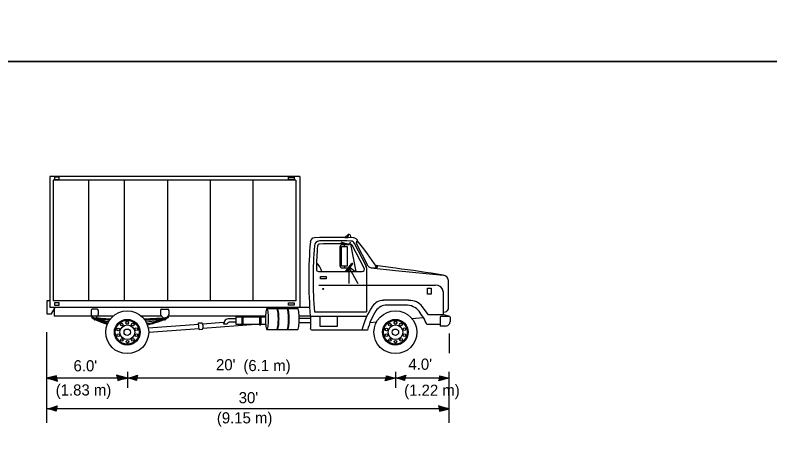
# Model space of a CAD drawing. Extents: x 2145173 to 2147094, y 2149363 to 2149822.
# Drawn here: x 2146608.5 to 2146670.4, y 2149624.7 to 2149659.2 of the extents above; entities that cross this region are included whole.
import ezdxf

# ---------------------------------------------------------------- set-up
doc = ezdxf.new("R2010")
doc.units = 0
for name, color, linetype in [('Design_EX_Roadway Dimensions', 7, 'Continuous'), ('Sheets_General Details', 7, 'Continuous'), ('Topo_Building', 7, 'Continuous')]:
    doc.layers.add(name, color=color, linetype=linetype)

msp = doc.modelspace()

# ---------------------------------------------------------------- linework, layer by layer
at = {"layer": 'Design_EX_Roadway Dimensions'}
for p, q in [((2146611.15, 2149625.719), (2146611.15, 2149633.144)), ((2146617.744, 2149629.882), (2146617.744, 2149628.593)), ((2146639.725, 2149629.882), (2146639.725, 2149628.593)), ((2146644.121, 2149625.719), (2146644.121, 2149629.882)), ((2146617.744, 2149629.384), (2146611.15, 2149629.384)), ((2146639.725, 2149629.384), (2146617.744, 2149629.384)), ((2146644.121, 2149629.384), (2146639.725, 2149629.384)), ((2146644.121, 2149626.866), (2146611.15, 2149626.866))]:
    msp.add_line(p, q, dxfattribs=at)
for points in [[(2146611.956, 2149629.364), (2146611.929, 2149629.58), (2146611.589, 2149629.485), (2146611.15, 2149629.384), (2146611.618, 2149629.269), (2146612.029, 2149629.14), (2146611.956, 2149629.364), (2146611.921, 2149629.507), (2146611.445, 2149629.383), (2146611.965, 2149629.219), (2146611.888, 2149629.404), (2146611.67, 2149629.377), (2146611.879, 2149629.32)], [(2146616.937, 2149629.405), (2146616.963, 2149629.189), (2146617.304, 2149629.284), (2146617.744, 2149629.384), (2146617.276, 2149629.5), (2146616.865, 2149629.628), (2146616.937, 2149629.405), (2146616.972, 2149629.262), (2146617.449, 2149629.385), (2146616.928, 2149629.549), (2146617.006, 2149629.365), (2146617.224, 2149629.391), (2146617.014, 2149629.448)], [(2146618.52, 2149629.404), (2146618.494, 2149629.198), (2146618.165, 2149629.287), (2146617.744, 2149629.384), (2146618.194, 2149629.495), (2146618.588, 2149629.619), (2146618.52, 2149629.404), (2146618.485, 2149629.268), (2146618.029, 2149629.387), (2146618.528, 2149629.542), (2146618.454, 2149629.366), (2146618.245, 2149629.39), (2146618.445, 2149629.445)], [(2146638.953, 2149629.366), (2146638.979, 2149629.573), (2146639.303, 2149629.482), (2146639.725, 2149629.384), (2146639.277, 2149629.272), (2146638.881, 2149629.152), (2146638.953, 2149629.366), (2146638.986, 2149629.5), (2146639.442, 2149629.382), (2146638.943, 2149629.226), (2146639.017, 2149629.404), (2146639.227, 2149629.377), (2146639.028, 2149629.322)], [(2146640.5, 2149629.404), (2146640.475, 2149629.198), (2146640.146, 2149629.287), (2146639.725, 2149629.384), (2146640.172, 2149629.495), (2146640.568, 2149629.619), (2146640.5, 2149629.404), (2146640.467, 2149629.268), (2146640.008, 2149629.387), (2146640.507, 2149629.542), (2146640.432, 2149629.366), (2146640.224, 2149629.39), (2146640.425, 2149629.445)], [(2146643.348, 2149629.366), (2146643.374, 2149629.573), (2146643.698, 2149629.482), (2146644.121, 2149629.384), (2146643.672, 2149629.272), (2146643.277, 2149629.152), (2146643.348, 2149629.366), (2146643.382, 2149629.5), (2146643.837, 2149629.382), (2146643.338, 2149629.226), (2146643.413, 2149629.404), (2146643.622, 2149629.377), (2146643.423, 2149629.322)], [(2146611.924, 2149626.885), (2146611.9, 2149626.679), (2146611.571, 2149626.767), (2146611.15, 2149626.866), (2146611.6, 2149626.977), (2146611.994, 2149627.1), (2146611.924, 2149626.885), (2146611.89, 2149626.75), (2146611.434, 2149626.867), (2146611.931, 2149627.024), (2146611.858, 2149626.846), (2146611.651, 2149626.871), (2146611.849, 2149626.926)], [(2146643.314, 2149626.886), (2146643.34, 2149626.67), (2146643.681, 2149626.764), (2146644.121, 2149626.866), (2146643.653, 2149626.981), (2146643.242, 2149627.11), (2146643.314, 2149626.886), (2146643.349, 2149626.743), (2146643.826, 2149626.867), (2146643.305, 2149627.031), (2146643.382, 2149626.845), (2146643.601, 2149626.871), (2146643.39, 2149626.929)]]:
    msp.add_lwpolyline(points, dxfattribs=at)
at = {"layer": 'Sheets_General Details'}
for points in [[(2146575.803, 2149781.285), (2146770.424, 2149781.285), (2146770.424, 2149655.354), (2146575.803, 2149655.354)], [(2146575.803, 2149655.354), (2146770.424, 2149655.354), (2146770.424, 2149529.422), (2146575.803, 2149529.422)]]:
    msp.add_lwpolyline(points, close=True, dxfattribs=at)
at = {"layer": 'Topo_Building'}
for p, q in [((2146631.872, 2149645.919), (2146611.391, 2149645.919)), ((2146611.391, 2149645.919), (2146611.391, 2149635.174)), ((2146631.556, 2149645.61), (2146611.655, 2149645.61)), ((2146611.655, 2149645.61), (2146611.655, 2149635.708)), ((2146612.155, 2149645.862), (2146611.775, 2149645.862)), ((2146611.775, 2149645.862), (2146611.775, 2149645.664)), ((2146611.775, 2149645.664), (2146612.155, 2149645.664)), ((2146612.155, 2149645.664), (2146612.155, 2149645.862)), ((2146614.588, 2149635.708), (2146614.588, 2149645.61)), ((2146617.658, 2149645.919), (2146617.409, 2149645.919)), ((2146617.658, 2149645.61), (2146617.409, 2149645.61)), ((2146617.52, 2149635.708), (2146617.52, 2149645.61)), ((2146621.073, 2149635.708), (2146621.073, 2149645.61)), ((2146624.571, 2149635.708), (2146624.571, 2149645.61)), ((2146628.064, 2149635.708), (2146628.064, 2149645.61)), ((2146630.962, 2149645.664), (2146630.962, 2149645.862)), ((2146630.962, 2149645.862), (2146631.41, 2149645.862)), ((2146631.41, 2149645.664), (2146630.962, 2149645.664)), ((2146631.41, 2149645.862), (2146631.41, 2149645.664)), ((2146631.556, 2149645.61), (2146631.556, 2149635.708)), ((2146631.872, 2149645.919), (2146631.872, 2149635.174)), ((2146635.84, 2149641.153), (2146635.577, 2149640.922)), ((2146635.84, 2149641.153), (2146635.83, 2149640.915)), ((2146636.523, 2149640.511), (2146636.592, 2149640.669)), ((2146636.603, 2149640.688), (2146636.592, 2149640.669)), ((2146635.165, 2149640.137), (2146635.165, 2149638.597)), ((2146635.918, 2149640.313), (2146635.268, 2149640.526)), ((2146635.918, 2149640.313), (2146635.342, 2149640.313)), ((2146635.536, 2149640.174), (2146635.536, 2149640.313)), ((2146636.02, 2149640.526), (2146635.918, 2149640.313)), ((2146636.034, 2149640.374), (2146636.472, 2149638.135)), ((2146637.159, 2149638.394), (2146636.184, 2149640.28)), ((2146637.31, 2149638.597), (2146636.377, 2149640.428)), ((2146637.481, 2149638.578), (2146636.534, 2149640.424)), ((2146635.627, 2149638.135), (2146636.144, 2149638.78)), ((2146635.742, 2149638.135), (2146636.212, 2149638.726)), ((2146633.417, 2149638.135), (2146636.999, 2149638.135)), ((2146635.342, 2149638.419), (2146635.918, 2149638.419)), ((2146635.536, 2149638.558), (2146635.536, 2149638.419)), ((2146635.885, 2149638.135), (2146635.796, 2149638.203)), ((2146635.918, 2149637.147), (2146635.918, 2149638.419)), ((2146635.918, 2149638.419), (2146636.63, 2149637.147)), ((2146636.389, 2149638.135), (2146635.99, 2149638.444)), ((2146637.345, 2149638.439), (2146637.345, 2149634.818)), ((2146637.741, 2149638.434), (2146639.725, 2149638.204)), ((2146639.725, 2149638.204), (2146643.635, 2149637.832)), ((2146633.582, 2149637.716), (2146634.032, 2149637.716)), ((2146633.582, 2149637.518), (2146633.582, 2149637.716)), ((2146634.032, 2149637.518), (2146633.582, 2149637.518)), ((2146634.032, 2149637.716), (2146634.032, 2149637.518)), ((2146633.44, 2149637.017), (2146639.725, 2149637.017)), ((2146639.725, 2149637.017), (2146642.978, 2149637.017)), ((2146644.037, 2149637.436), (2146644.037, 2149635.012)), ((2146642.351, 2149636.754), (2146642.649, 2149636.754)), ((2146642.351, 2149636.268), (2146642.351, 2149636.754)), ((2146642.649, 2149636.268), (2146642.351, 2149636.268)), ((2146642.649, 2149636.754), (2146642.649, 2149636.268)), ((2146643.635, 2149636.483), (2146643.635, 2149634.782)), ((2146611.15, 2149635.708), (2146611.15, 2149634.659)), ((2146611.391, 2149635.708), (2146611.15, 2149635.708)), ((2146631.556, 2149635.708), (2146611.655, 2149635.708)), ((2146617.658, 2149635.708), (2146617.409, 2149635.708)), ((2146639.725, 2149635.762), (2146638.745, 2149635.762)), ((2146640.804, 2149635.762), (2146639.725, 2149635.762)), ((2146631.872, 2149635.174), (2146611.391, 2149635.174)), ((2146611.54, 2149634.659), (2146611.83, 2149635.174)), ((2146611.738, 2149635.012), (2146611.738, 2149634.467)), ((2146611.775, 2149635.55), (2146611.775, 2149635.356)), ((2146612.155, 2149635.55), (2146611.775, 2149635.55)), ((2146611.775, 2149635.356), (2146612.155, 2149635.356)), ((2146612.155, 2149635.356), (2146612.155, 2149635.55)), ((2146615.278, 2149635.031), (2146614.851, 2149635.031)), ((2146617.658, 2149635.174), (2146617.409, 2149635.174)), ((2146620.56, 2149635.031), (2146621.069, 2149635.031)), ((2146629.197, 2149635.081), (2146631.707, 2149635.081)), ((2146630.962, 2149635.55), (2146631.41, 2149635.55)), ((2146630.962, 2149635.356), (2146630.962, 2149635.55)), ((2146631.41, 2149635.356), (2146630.962, 2149635.356)), ((2146631.41, 2149635.55), (2146631.41, 2149635.356)), ((2146632.691, 2149635.174), (2146631.872, 2149635.174)), ((2146639.725, 2149635.373), (2146639.023, 2149635.373)), ((2146640.539, 2149635.373), (2146639.725, 2149635.373)), ((2146642.441, 2149634.583), (2146641.921, 2149635.261)), ((2146611.15, 2149634.659), (2146611.54, 2149634.659)), ((2146616.577, 2149634.467), (2146611.738, 2149634.467)), ((2146614.778, 2149634.94), (2146614.778, 2149634.588)), ((2146615.355, 2149634.94), (2146615.355, 2149634.588)), ((2146620.557, 2149634.467), (2146618.893, 2149634.467)), ((2146620.473, 2149634.94), (2146620.473, 2149634.588)), ((2146629.076, 2149634.467), (2146621.073, 2149634.467)), ((2146621.159, 2149634.94), (2146621.159, 2149634.588)), ((2146626.635, 2149634.41), (2146627.128, 2149634.41)), ((2146626.635, 2149634.41), (2146626.635, 2149633.808)), ((2146627.128, 2149634.467), (2146627.128, 2149633.746)), ((2146627.216, 2149634.467), (2146627.216, 2149633.746)), ((2146627.216, 2149634.41), (2146628.589, 2149634.41)), ((2146628.589, 2149634.467), (2146628.589, 2149633.746)), ((2146628.677, 2149634.467), (2146628.677, 2149633.746)), ((2146628.677, 2149634.41), (2146629.072, 2149634.41)), ((2146632.746, 2149634.467), (2146631.827, 2149634.467)), ((2146632.746, 2149634.467), (2146637.36, 2149634.467)), ((2146632.746, 2149634.467), (2146632.746, 2149633.498)), ((2146633.074, 2149634.818), (2146637.345, 2149634.818)), ((2146633.53, 2149634.467), (2146633.53, 2149633.639)), ((2146634.985, 2149633.639), (2146634.985, 2149634.467)), ((2146643.635, 2149634.583), (2146642.441, 2149634.583)), ((2146643.503, 2149634.467), (2146644.09, 2149634.467)), ((2146643.635, 2149634.746), (2146643.635, 2149634.616)), ((2146644.09, 2149634.467), (2146643.677, 2149634.573)), ((2146619.456, 2149633.51), (2146623.595, 2149633.816)), ((2146623.587, 2149633.905), (2146623.839, 2149633.924)), ((2146623.627, 2149633.372), (2146623.587, 2149633.905)), ((2146623.909, 2149633.841), (2146625.666, 2149633.971)), ((2146623.944, 2149633.487), (2146628.287, 2149633.808)), ((2146625.938, 2149633.811), (2146625.638, 2149633.811)), ((2146626.635, 2149634.256), (2146626.086, 2149634.256)), ((2146626.635, 2149633.962), (2146626.086, 2149633.962)), ((2146626.635, 2149633.808), (2146627.128, 2149633.808)), ((2146627.216, 2149633.808), (2146628.589, 2149633.808)), ((2146628.677, 2149633.808), (2146629.082, 2149633.808)), ((2146631.823, 2149633.949), (2146632.746, 2149633.949)), ((2146631.831, 2149634.306), (2146632.746, 2149634.306)), ((2146637.639, 2149633.949), (2146638.179, 2149633.999)), ((2146641.071, 2149634.265), (2146642.005, 2149634.352)), ((2146643.396, 2149633.786), (2146642.307, 2149633.786)), ((2146643.396, 2149634.377), (2146643.396, 2149633.65)), ((2146644.201, 2149634.377), (2146644.201, 2149634.006)), ((2146619.494, 2149633.153), (2146623.62, 2149633.462)), ((2146623.627, 2149633.372), (2146623.897, 2149633.394)), ((2146623.966, 2149633.645), (2146623.966, 2149633.667)), ((2146627.128, 2149633.746), (2146627.216, 2149633.746)), ((2146628.589, 2149633.746), (2146628.677, 2149633.746)), ((2146629.197, 2149633.364), (2146631.707, 2149633.364)), ((2146637.429, 2149633.321), (2146632.924, 2149633.321)), ((2146633.53, 2149633.639), (2146634.985, 2149633.639)), ((2146643.76, 2149633.65), (2146643.396, 2149633.65)), ((2146644.121, 2149633.028), (2146644.121, 2149631.427))]:
    msp.add_line(p, q, dxfattribs=at)
for points in [[(2146635.83, 2149640.915), (2146635.84, 2149641.153), (2146635.577, 2149640.922), (2146635.577, 2149640.922)], [(2146635.305, 2149640.174), (2146635.771, 2149640.174), (2146635.771, 2149638.558), (2146635.305, 2149638.558)]]:
    msp.add_lwpolyline(points, close=True, dxfattribs=at)
for centre, radius in [((2146617.736, 2149633.144), 1.758), ((2146639.716, 2149633.144), 1.758), ((2146617.736, 2149633.144), 1.055), ((2146617.736, 2149633.144), 0.976), ((2146617.281, 2149633.769), 0.11), ((2146617.737, 2149633.922), 0.11), ((2146618.195, 2149633.777), 0.11), ((2146639.716, 2149633.144), 1.055), ((2146639.716, 2149633.144), 0.976), ((2146639.262, 2149633.769), 0.11), ((2146639.718, 2149633.922), 0.11), ((2146640.176, 2149633.777), 0.11), ((2146617.002, 2149633.378), 0.11), ((2146617.744, 2149633.144), 0.604), ((2146617.736, 2149633.144), 0.264), ((2146618.481, 2149633.391), 0.11), ((2146638.983, 2149633.378), 0.11), ((2146639.725, 2149633.144), 0.604), ((2146639.716, 2149633.144), 0.264), ((2146640.462, 2149633.391), 0.11), ((2146617.006, 2149632.898), 0.11), ((2146617.292, 2149632.511), 0.11), ((2146618.206, 2149632.519), 0.11), ((2146618.485, 2149632.91), 0.11), ((2146638.987, 2149632.898), 0.11), ((2146639.273, 2149632.511), 0.11), ((2146640.187, 2149632.519), 0.11), ((2146640.466, 2149632.91), 0.11), ((2146617.75, 2149632.367), 0.11), ((2146639.731, 2149632.367), 0.11)]:
    msp.add_circle(centre, radius, dxfattribs=at)
for centre, major_axis, ratio, start_param, end_param in [((2146633.105, 2149640.539), (-0.361, 0), 0.986699, 4.757854, 6.199175), ((2146633.509, 2149640.206), (-0.433, 0), 0.986699, 4.751823, 6.208259), ((2146634.678, 2149606.433), (-34.962, 0), 0.986699, 4.667357, 4.757854), ((2146634.637, 2149601.671), (-39.503, 0), 0.986699, 4.676188, 4.7414), ((2146635.895, 2149640.997), (-0.169, 0), 0.986699, 2.562204, 5.053404), ((2146636.054, 2149640.268), (-0.361, 0), 0.986699, 3.607098, 4.676188), ((2146636.252, 2149640.539), (-0.361, 0), 0.986699, 3.941324, 4.712389), ((2146619.043, 2149624.38), (-24.116, 0), 0.986699, 3.896698, 3.902805), ((2146619.885, 2149627.31), (-21.505, 0), 0.986699, 3.694834, 3.822629), ((2146669.628, 2149637.504), (-37.013, 0), 0.986699, 6.199175, 6.366384), ((2146669.986, 2149637.504), (-37.013, 0), 0.986699, 6.208259, 6.356855), ((2146670.242, 2149637.504), (-37.013, 0), 0.986699, 6.208781, 6.260937), ((2146633.511, 2149640.206), (-0.18, 0), 0.986699, 4.751233, 6.208781), ((2146634.643, 2149600.685), (-40.249, 0), 0.986699, 4.67793, 4.7407), ((2146635.344, 2149640.135), (-0.18, 0), 0.986699, 4.712388, 6.283186), ((2146636.024, 2149640.198), (-0.18, 0), 0.986699, 3.612981, 4.67793), ((2146636.608, 2149640.478), (-0.0902, 0), 0.986699, 5.885282, 6.919731), ((2146632.193, 2149637.729), (-1.552, 0), 0.986699, 3.409966, 3.959744), ((2146636.177, 2149638.752), (-0.0444, 0), 0.986699, 2.474668, 5.616261), ((2146633.418, 2149638.313), (-0.18, 0), 0.986699, 6.260937, 7.853982), ((2146635.344, 2149638.597), (-0.18, 0), 0.986699, 6.283185, 7.853982), ((2146636.998, 2149638.313), (-0.18, 0), 0.986699, 1.570796, 3.612981), ((2146636.986, 2149638.437), (-0.361, 0), 0.986699, 3.141593, 3.607098), ((2146637.771, 2149638.79), (-0.361, 0), 0.986699, 0.636546, 1.490846), ((2146637.932, 2149640.281), (-1.88, 0), 0.986699, 1.468726, 1.481502), ((2146637.932, 2149640.281), (-1.881, 0), 0.986699, 1.481501, 1.583763), ((2146637.944, 2149639.408), (-0.996, 0), 0.986699, 1.583763, 1.724357), ((2146637.81, 2149637.678), (-0.996, 0), 0.986699, 4.380236, 4.440684), ((2146627.321, 2149559.223), (-81.187, 0), 0.986699, 4.559006, 4.579507), ((2146638.03, 2149638.858), (-0.432, 0), 0.986699, 1.724358, 2.020531), ((2146637.994, 2149638.204), (-0.432, 0), 0.986699, 4.084063, 4.380236), ((2146638.181, 2149638.561), (-0.095, 0), 0.986699, 1.967205, 2.62086), ((2146638.225, 2149638.518), (-0.0386, 0), 0.986699, 3.052298, 4.084062), ((2146624.638, 2149559.223), (-98.748, 0), 0.811227, 4.518777, 4.559006), ((2146643.531, 2149637.434), (-0.504, 0), 0.811227, 3.141593, 4.487699), ((2146642.979, 2149636.483), (-0.658, 0), 0.811227, 3.141593, 4.712389), ((2146638.746, 2149634.694), (-1.082, 0), 0.986699, 4.712389, 5.694552), ((2146640.804, 2149634.694), (-1.316, 0), 0.811227, 3.700192, 4.712389), ((2146614.853, 2149634.94), (0, -0.089), 0.85058, 3.141593, 4.712389), ((2146615.279, 2149634.94), (0, -0.089), 0.85058, 1.570796, 3.141593), ((2146620.562, 2149634.94), (-0.0902, 0), 0.986699, 4.712389, 6.283185), ((2146621.069, 2149634.94), (-0.0902, 0), 0.986699, 3.141593, 4.712389), ((2146630.34, 2149634.654), (-1.246, 0), 0.986699, 5.947676, 6.139744), ((2146629.196, 2149635.048), (-0.0342, 0), 0.986699, 4.712389, 5.947676), ((2146629.196, 2149635.048), (-0.0342, 0), 0.986699, 3.477102, 4.712389), ((2146628.051, 2149634.654), (-1.246, 0), 0.986699, 3.285034, 3.477102), ((2146629.997, 2149635.048), (-0.0342, 0), 0.986699, 3.477102, 4.712389), ((2146628.852, 2149634.654), (-1.246, 0), 0.986699, 3.285034, 3.477102), ((2146630.051, 2149635.048), (-0.0342, 0), 0.986699, 3.477102, 4.712389), ((2146628.907, 2149634.654), (-1.246, 0), 0.986699, 3.285034, 3.477102), ((2146630.834, 2149635.048), (-0.0342, 0), 0.986699, 3.477102, 4.712389), ((2146629.689, 2149634.654), (-1.246, 0), 0.986699, 3.285034, 3.477102), ((2146630.888, 2149635.048), (-0.0342, 0), 0.986699, 3.477102, 4.712389), ((2146629.743, 2149634.654), (-1.246, 0), 0.986699, 3.285034, 3.477102), ((2146631.706, 2149635.048), (-0.0342, 0), 0.986699, 3.477102, 4.712389), ((2146630.561, 2149634.654), (-1.246, 0), 0.986699, 3.285034, 3.477102), ((2146643.03, 2149631.872), (-6.233, 0), 0.986699, 5.694552, 6.04536), ((2146639.022, 2149634.307), (-1.082, 0), 0.986699, 4.712389, 5.695183), ((2146640.539, 2149634.307), (-1.316, 0), 0.811227, 3.700192, 4.712389), ((2146643.816, 2149635.013), (-0.219, 0), 0.811227, 2.045822, 3.141593), ((2146614.853, 2149634.588), (0, -0.089), 0.85058, 4.712389, 5.567498), ((2146614.193, 2149633.696), (0, -1.092), 0.85058, 2.219283, 2.425905), ((2146615.938, 2149633.696), (0, -1.092), 0.85058, 3.85728, 4.090146), ((2146615.279, 2149634.588), (0, -0.089), 0.85058, 0.715687, 1.570796), ((2146620.562, 2149634.588), (-0.0902, 0), 0.986699, 0, 0.855109), ((2146619.776, 2149633.696), (-1.107, 0), 0.986699, 3.763836, 3.996701), ((2146621.855, 2149633.696), (-1.107, 0), 0.986699, 5.428076, 5.634699), ((2146621.069, 2149634.588), (-0.0902, 0), 0.986699, 2.286484, 3.141593), ((2146635.098, 2149634.222), (-6.028, 0), 0.986699, 6.22343, 6.283186), ((2146632.149, 2149634.396), (-3.074, 0), 0.986699, 6.139743, 6.223431), ((2146626.242, 2149634.396), (-3.074, 0), 0.986699, 3.201347, 3.285035), ((2146623.294, 2149634.222), (-6.028, 0), 0.986699, 3.141592, 3.201348), ((2146627.043, 2149634.396), (-3.074, 0), 0.986699, 3.201347, 3.285035), ((2146624.095, 2149634.222), (-6.028, 0), 0.986699, 3.141592, 3.201348), ((2146627.097, 2149634.396), (-3.074, 0), 0.986699, 3.201347, 3.285035), ((2146624.149, 2149634.222), (-6.028, 0), 0.986699, 3.141592, 3.201348), ((2146627.88, 2149634.396), (-3.074, 0), 0.986699, 3.201347, 3.285035), ((2146624.932, 2149634.222), (-6.028, 0), 0.986699, 3.141592, 3.201348), ((2146627.934, 2149634.396), (-3.074, 0), 0.986699, 3.201347, 3.285035), ((2146624.986, 2149634.222), (-6.028, 0), 0.986699, 3.141592, 3.201348), ((2146628.752, 2149634.396), (-3.074, 0), 0.986699, 3.201347, 3.285035), ((2146625.804, 2149634.222), (-6.028, 0), 0.986699, 3.141592, 3.201348), ((2146643.03, 2149631.872), (-5.788, 0), 0.986699, 5.724533, 6.026691), ((2146634.713, 2149631.453), (-8.121, 0), 0.811227, 3.503325, 3.687327), ((2146643.504, 2149634.378), (-0.11, 0), 0.811227, 4.712389, 6.283185), ((2146643.69, 2149634.745), (-0.0526, 0), 0.811227, 4.869684, 6.283185), ((2146643.69, 2149634.614), (-0.0526, 0), 0.811227, 0, 1.267154), ((2146643.575, 2149635.333), (-0.681, 0), 0.811227, 1.728091, 2.096139), ((2146644.091, 2149634.378), (-0.11, 0), 0.811227, 3.141593, 4.712389), ((2146617.508, 2149642.094), (0, -8.356), 0.85058, 5.892189, 6.087602), ((2146617.099, 2149642.911), (0, -8.96), 0.85058, 5.976674, 6.166947), ((2146616.878, 2149646.797), (0, -12.666), 0.85058, 6.089051, 6.229955), ((2146617.355, 2149640.163), (0, -6.526), 0.85058, 5.804848, 6.054553), ((2146618.531, 2149686.122), (0, -51.939), 0.85058, 6.19862, 6.2342), ((2146614.193, 2149633.696), (0, -1.092), 0.85058, 2.043681, 2.11144), ((2146615.066, 2149634.217), (0, -0.0579), 0.85058, 5.12913, 7.437241), ((2146616.686, 2149686.122), (-52.639, 0), 0.986699, 1.616842, 1.655361), ((2146618.656, 2149646.797), (-12.837, 0), 0.986699, 1.611145, 1.76493), ((2146618.393, 2149642.911), (-9.08, 0), 0.986699, 1.667011, 1.877308), ((2146617.905, 2149642.094), (-8.468, 0), 0.986699, 1.740883, 1.961792), ((2146618.088, 2149640.163), (-6.614, 0), 0.986699, 1.766135, 2.049134), ((2146620.816, 2149634.217), (-0.0587, 0), 0.986699, 0.416741, 2.724852), ((2146621.855, 2149633.696), (-1.107, 0), 0.986699, 5.742541, 5.810301), ((2146623.544, 2149633.624), (-0.424, 0), 0.986699, 2.55855, 3.941573), ((2146626.085, 2149633.814), (-0.447, 0), 0.986699, 4.712389, 6.286099), ((2146626.087, 2149633.813), (-0.151, 0), 0.986699, 4.712389, 6.283185), ((2146635.098, 2149634.222), (-6.028, 0), 0.986699, 6.283185, 6.342941), ((2146632.149, 2149634.048), (-3.074, 0), 0.986699, 0.059754, 0.143442), ((2146626.242, 2149634.048), (-3.074, 0), 0.986699, 2.998151, 3.081838), ((2146623.294, 2149634.222), (-6.028, 0), 0.986699, 3.081837, 3.141593), ((2146627.043, 2149634.048), (-3.074, 0), 0.986699, 2.998151, 3.081838), ((2146624.095, 2149634.222), (-6.028, 0), 0.986699, 3.081837, 3.141593), ((2146627.097, 2149634.048), (-3.074, 0), 0.986699, 2.998151, 3.081838), ((2146624.149, 2149634.222), (-6.028, 0), 0.986699, 3.081837, 3.141593), ((2146627.88, 2149634.048), (-3.074, 0), 0.986699, 2.998151, 3.081838), ((2146624.932, 2149634.222), (-6.028, 0), 0.986699, 3.081837, 3.141593), ((2146627.934, 2149634.048), (-3.074, 0), 0.986699, 2.998151, 3.081838), ((2146624.986, 2149634.222), (-6.028, 0), 0.986699, 3.081837, 3.141593), ((2146628.752, 2149634.048), (-3.074, 0), 0.986699, 2.998151, 3.081838), ((2146625.804, 2149634.222), (-6.028, 0), 0.986699, 3.081837, 3.141593), ((2146643.762, 2149634.006), (-0.439, 0), 0.811227, 1.570796, 3.141593), ((2146630.34, 2149633.79), (-1.246, 0), 0.986699, 0.143441, 0.335509), ((2146629.196, 2149633.397), (-0.0342, 0), 0.986699, 0.335509, 1.570797), ((2146629.196, 2149633.397), (-0.0342, 0), 0.986699, 1.570796, 2.806084), ((2146628.051, 2149633.79), (-1.246, 0), 0.986699, 2.806083, 2.998151), ((2146629.997, 2149633.397), (-0.0342, 0), 0.986699, 1.570796, 2.806084), ((2146628.852, 2149633.79), (-1.246, 0), 0.986699, 2.806083, 2.998151), ((2146630.051, 2149633.397), (-0.0342, 0), 0.986699, 1.570796, 2.806084), ((2146628.907, 2149633.79), (-1.246, 0), 0.986699, 2.806083, 2.998151), ((2146630.834, 2149633.397), (-0.0342, 0), 0.986699, 1.570796, 2.806084), ((2146629.689, 2149633.79), (-1.246, 0), 0.986699, 2.806083, 2.998151), ((2146630.888, 2149633.397), (-0.0342, 0), 0.986699, 1.570796, 2.806084), ((2146629.743, 2149633.79), (-1.246, 0), 0.986699, 2.806083, 2.998151), ((2146631.706, 2149633.397), (-0.0342, 0), 0.986699, 1.570796, 2.806084), ((2146630.561, 2149633.79), (-1.246, 0), 0.986699, 2.806083, 2.998151), ((2146632.923, 2149633.499), (-0.18, 0), 0.986699, 0, 1.570796)]:
    msp.add_ellipse(centre, major_axis=major_axis, ratio=ratio, start_param=start_param, end_param=end_param, dxfattribs=at)
msp.add_ellipse((2146633.807, 2149636.698), major_axis=(-0.0433, 0), ratio=0.986699, dxfattribs=at)

# ---------------------------------------------------------------- texts
at = {"layer": 'Design_EX_Roadway Dimensions'}
for s, height, p in [("6.0'", 0.9148, (2146613.334, 2149629.934)), ("20'", 0.9148, (2146625.013, 2149630.023)), ('(6.1 m)', 0.9147, (2146627.258, 2149629.955)), ("4.0'", 0.9148, (2146640.787, 2149630.067)), ('(1.83 m)', 0.9147, (2146611.874, 2149627.952)), ('(1.22 m)', 0.9147, (2146640.439, 2149627.928)), ("30'", 0.9148, (2146626.874, 2149627.318)), ('(9.15 m)', 0.9147, (2146625.082, 2149625.666))]:
    msp.add_text(s, height=height, dxfattribs=at).set_placement(p)

doc.saveas('drawing.dxf')
